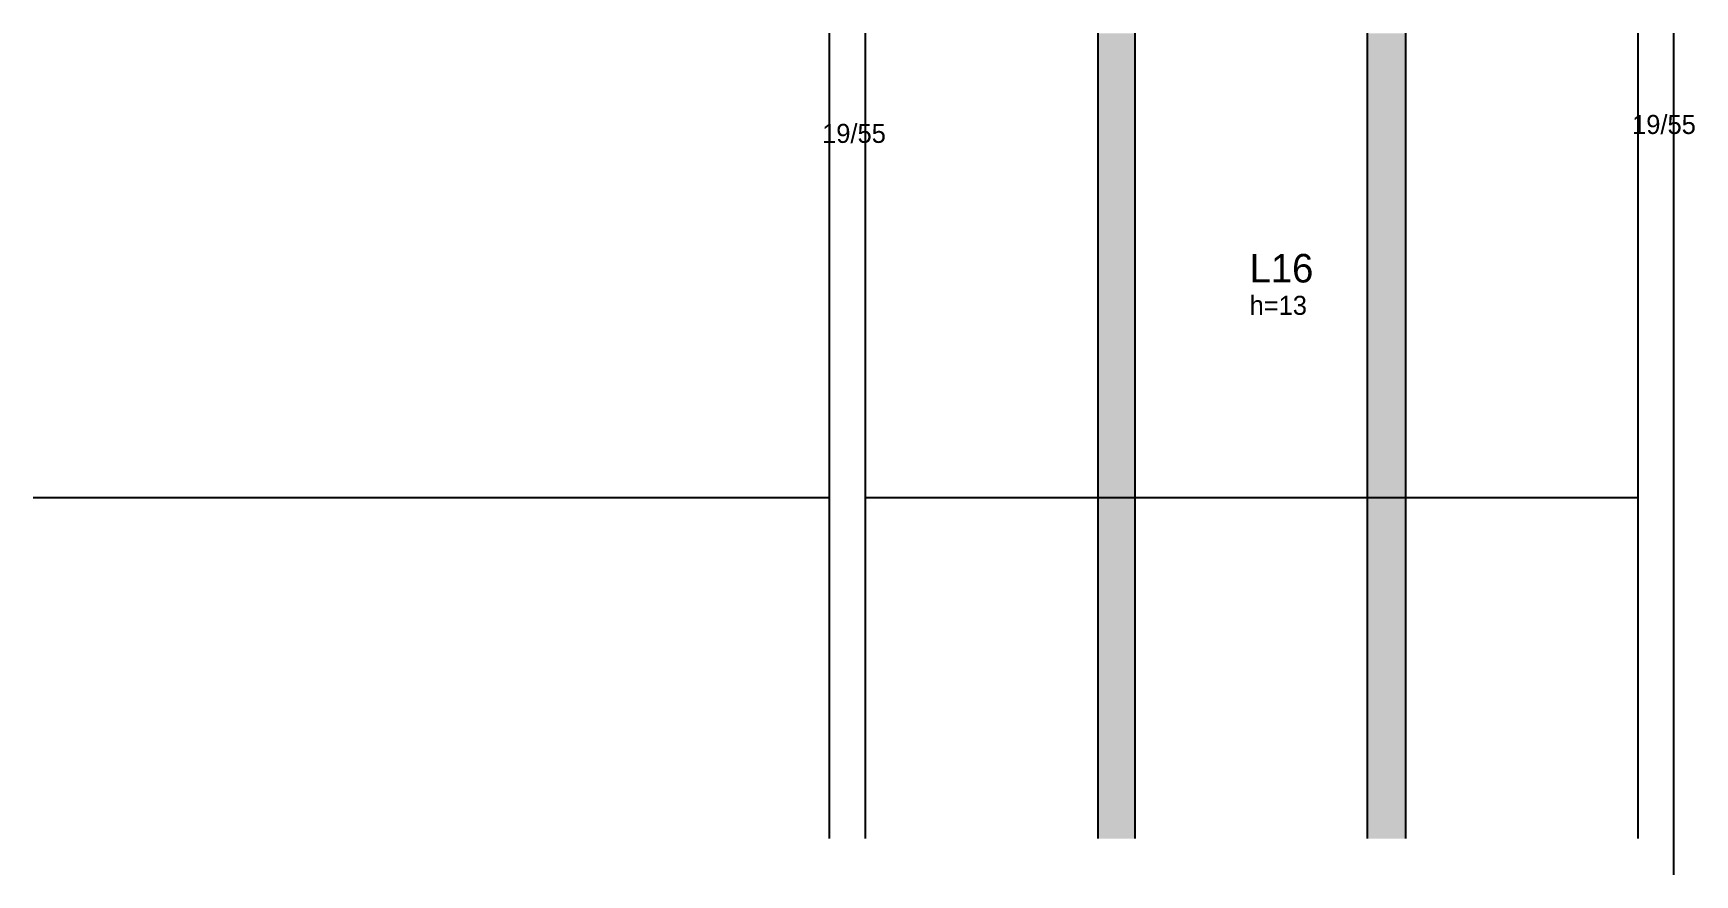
# Model space of a CAD drawing. Header units: metres. Extents: x 6257 to 7129, y 2280 to 2722.
import ezdxf

# ---------------------------------------------------------------- set-up
doc = ezdxf.new("R2010")
doc.units = ezdxf.units.M
for name, color, linetype in [('3', 7, 'Continuous'), ('4', 7, 'Continuous'), ('Hachura', 7, 'Continuous'), ('Painéis', 7, 'Continuous')]:
    doc.layers.add(name, color=color, linetype=linetype)

msp = doc.modelspace()

# ---------------------------------------------------------------- hatches: boundary and pattern name
at = {"layer": 'Hachura'}
h = msp.add_hatch(color=7, dxfattribs=at)
h.dxf.hatch_style = 1
h.paths.add_polyline_path([(6815.54, 2298.98), (6835.04, 2298.98), (6835.04, 2298.98), (6835.04, 2721.98), (6835.04, 2721.98), (6815.54, 2721.98), (6815.54, 2721.98), (6815.54, 2298.98)])
h = msp.add_hatch(color=7, dxfattribs=at)
h.dxf.hatch_style = 1
h.paths.add_polyline_path([(6957.04, 2298.98), (6977.04, 2298.98), (6977.04, 2298.98), (6977.04, 2721.98), (6977.04, 2721.98), (6957.04, 2721.98), (6957.04, 2721.98), (6957.04, 2298.98)])

# ---------------------------------------------------------------- linework, layer by layer
at = {"layer": '3', "color": 7, "lineweight": 25}
for points in [[(6674.54, 2721.98), (6674.54, 2298.98)], [(6693.54, 2298.98), (6693.54, 2721.98)], [(7099.04, 2721.98), (7099.04, 2298.98)], [(7099.04, 2721.98), (7099.04, 2359.98)], [(7118.04, 2279.98), (7118.04, 2721.98)]]:
    msp.add_lwpolyline(points, dxfattribs=at)
at = {"layer": 'Painéis', "color": 7, "lineweight": 25}
for p, q in [((6815.54, 2721.98), (6815.54, 2298.98)), ((6835.04, 2721.98), (6835.04, 2298.98)), ((6957.04, 2721.98), (6957.04, 2298.98)), ((6977.04, 2721.98), (6977.04, 2298.98)), ((6674.54, 2477.98), (6256.54, 2477.98)), ((7099.04, 2477.98), (6693.54, 2477.98))]:
    msp.add_line(p, q, dxfattribs=at)

# ---------------------------------------------------------------- texts
at = {"layer": '3', "color": 7, "lineweight": 25}
for s, p in [('19/55', (7096.11, 2669.06)), ('19/55', (6670.79, 2664.37)), ('h=13', (6895.25, 2574.06))]:
    msp.add_text(s, height=10, dxfattribs=at).set_placement(p)
at = {"layer": '4', "color": 7, "lineweight": 25}
msp.add_text('L16', height=15, dxfattribs=at).set_placement((6895.25, 2591.06))

doc.saveas('drawing.dxf')
